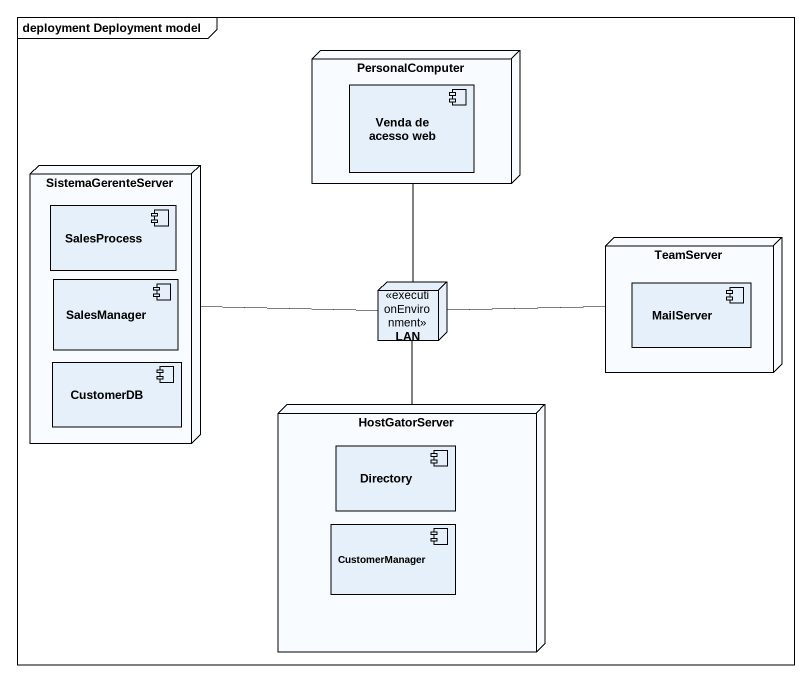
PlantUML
@startuml
mainframe deployment Deployment model
node PersonalComputer {
  component "Venda de acesso web" as Venda_de_acesso_web
}
node SistemaGerenteServer {
  component SalesProcess
  component SalesManager
  component CustomerDB
}
node TeamServer {
  component MailServer
}
node LAN <<executionEnvironment>>
node HostGatorServer {
  component Directory
  component CustomerManager
}
PersonalComputer -- LAN
SistemaGerenteServer -right- LAN
TeamServer -left- LAN
HostGatorServer -up- LAN
@enduml
